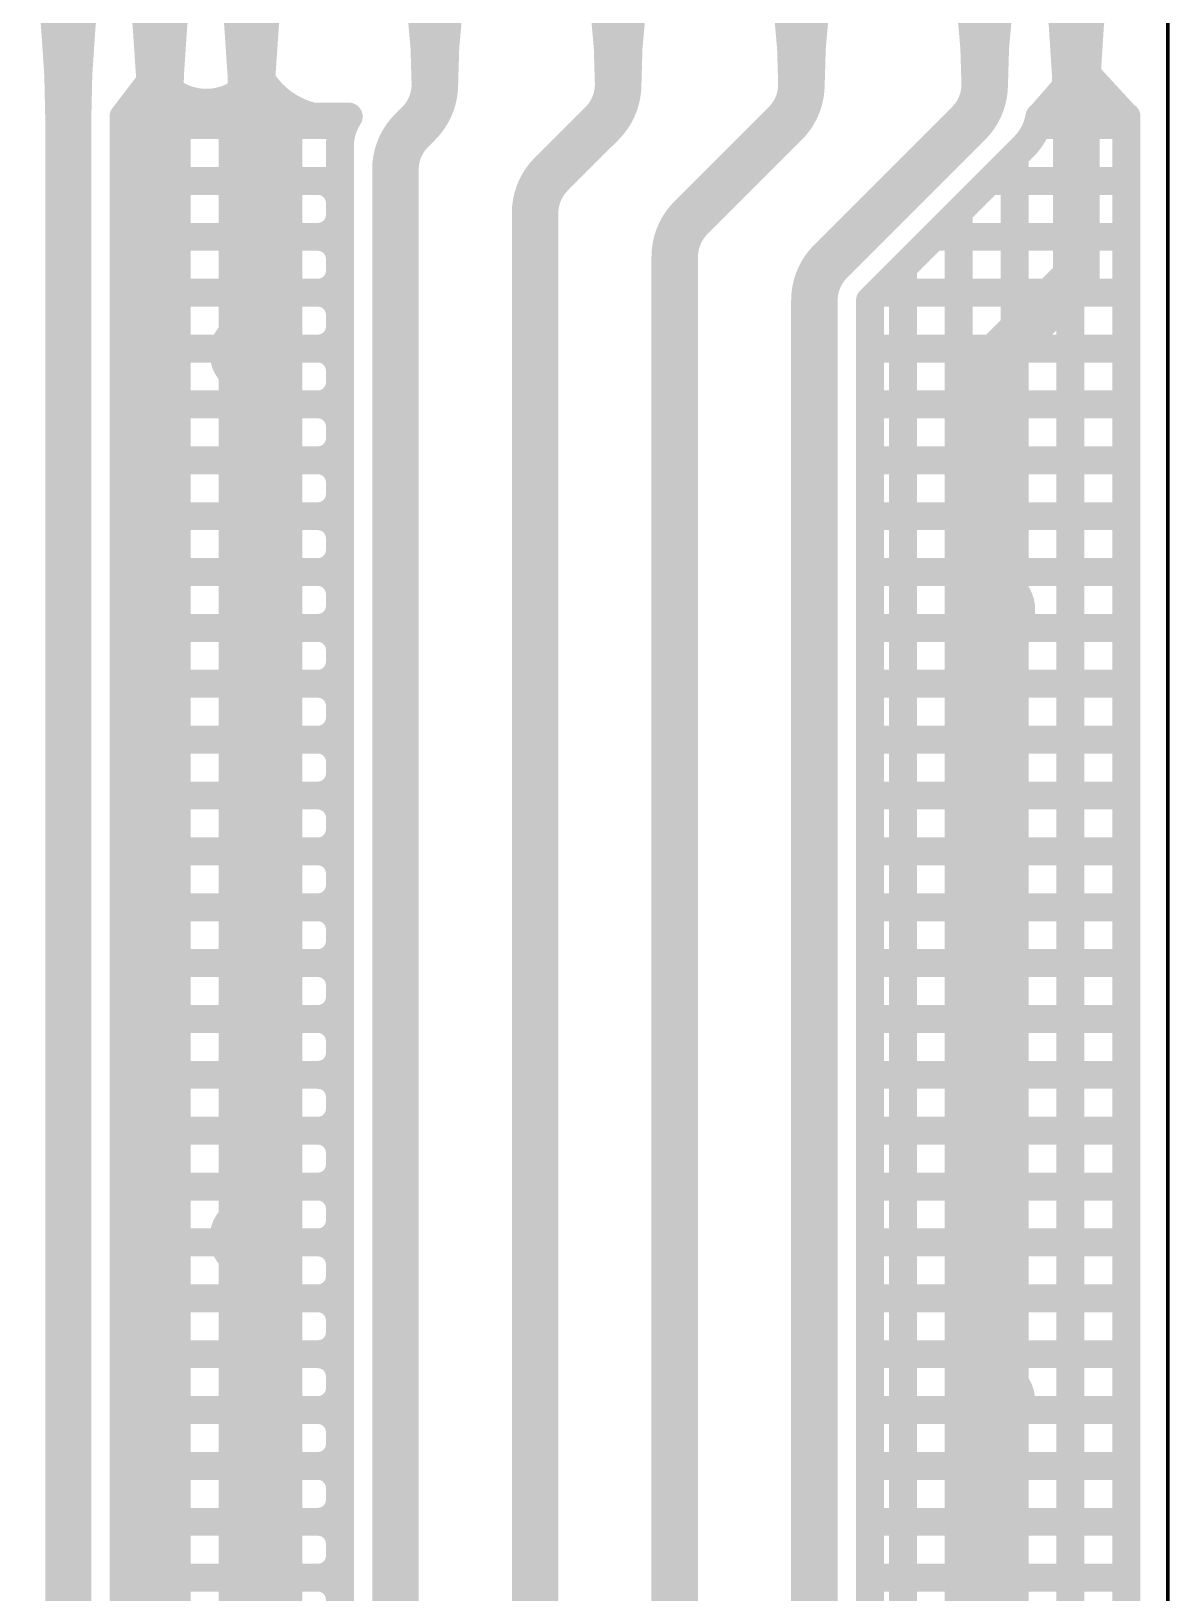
# Model space of a CAD drawing. Header units: millimetres. Extents: x 2260 to 2572, y -21 to 200.
# Drawn here: x 2311.99 to 2318.2, y 129.19 to 137.71 of the extents above; entities that cross this region are included whole.
import ezdxf

# ---------------------------------------------------------------- set-up
doc = ezdxf.new("R2010")
doc.units = ezdxf.units.MM
doc.layers.get('0').update_dxf_attribs({"lineweight": 18})
doc.layers.add('01', color=1, linetype='Continuous', lineweight=18)

# ---------------------------------------------------------------- blocks, each defined once
blk = doc.blocks.new('PAD_R1')
blk.add_lwpolyline([(0.25, 0, 0.5, 0.5, 1), (-0.25, 0, 0.5, 0.5, 1)], format="xyseb", close=True)

msp = doc.modelspace()

# ---------------------------------------------------------------- linework, layer by layer
at = {"layer": '01'}
msp.add_lwpolyline([(2318.1914, 62.078, 0.02, 0.02, -0.414219), (2317.8914, 61.778, 0.02, 0.02, 0), (2292.9916, 61.778, 0.02, 0.02, -0.414219), (2292.6916, 62.078, 0.02, 0.02, 0), (2292.6916, 141.4405, 0.02, 0.02, -0.414219), (2292.9916, 141.7405, 0.02, 0.02, 0), (2317.8914, 141.7405, 0.02, 0.02, -0.414219), (2318.1914, 141.4405, 0.02, 0.02, 0)], format="xyseb", close=True, dxfattribs=at)
for points in [[(2312.1915, 139.8406, 0.2499, 0.2499, 0), (2312.1915, 63.6406, 0.2499, 0.2499, 0)], [(2312.6916, 139.8406, 0.2499, 0.2499, 0), (2312.6916, 63.6406, 0.2499, 0.2499, 0)], [(2313.1915, 139.8406, 0.2499, 0.2499, 0), (2313.1915, 63.6406, 0.2499, 0.2499, 0)], [(2314.1917, 137.4158, 0.254, 0.254, 0), (2314.1917, 139.8406, 0.254, 0.254, 0)], [(2315.1917, 137.4157, 0.254, 0.254, 0), (2315.1917, 139.8406, 0.254, 0.254, 0)], [(2316.1917, 137.4157, 0.254, 0.254, 0), (2316.1917, 139.8406, 0.254, 0.254, 0)], [(2317.1917, 137.4157, 0.254, 0.254, 0), (2317.1917, 139.8406, 0.254, 0.254, 0)], [(2317.6916, 139.8406, 0.254, 0.254, 0), (2317.6916, 136.3625, 0.254, 0.254, 0), (2317.2384, 135.9097, 0.254, 0.254, 0)], [(2312.1915, 137.2003, 0.2499, 0.2499, 0.033718), (2312.1364, 138.0155, 0.2499, 0.2499, 0)], [(2312.1915, 137.2003, 0.2499, 0.2499, -0.033718), (2312.2465, 138.0155, 0.2499, 0.2499, 0)], [(2312.6916, 137.2003, 0.2499, 0.2499, 0.033718), (2312.6365, 138.0155, 0.2499, 0.2499, 0)], [(2312.6916, 137.2003, 0.2499, 0.2499, -0.033718), (2312.7466, 138.0155, 0.2499, 0.2499, 0)], [(2313.1915, 137.2003, 0.2499, 0.2499, 0.033718), (2313.1364, 138.0155, 0.2499, 0.2499, 0)], [(2313.1915, 137.2003, 0.2499, 0.2499, -0.033718), (2313.2465, 138.0155, 0.2499, 0.2499, 0)], [(2314.1917, 137.4158, 0.254, 0.254, 0.04396), (2314.1387, 138.0175, 0.254, 0.254, 0)], [(2314.1917, 137.4158, 0.254, 0.254, -0.04396), (2314.2447, 138.0175, 0.254, 0.254, 0)], [(2315.1917, 137.4157, 0.254, 0.254, 0.043957), (2315.1387, 138.0175, 0.254, 0.254, 0)], [(2315.1917, 137.4157, 0.254, 0.254, -0.043957), (2315.2447, 138.0175, 0.254, 0.254, 0)], [(2316.1917, 137.4157, 0.254, 0.254, 0.043953), (2316.1387, 138.0175, 0.254, 0.254, 0)], [(2316.1917, 137.4157, 0.254, 0.254, -0.043953), (2316.2447, 138.0175, 0.254, 0.254, 0)], [(2317.1917, 137.4157, 0.254, 0.254, 0.043953), (2317.1387, 138.0175, 0.254, 0.254, 0)], [(2317.1917, 137.4157, 0.254, 0.254, -0.043953), (2317.2447, 138.0175, 0.254, 0.254, 0)], [(2317.6916, 137.1895, 0.254, 0.254, 0.031974), (2317.6386, 138.0175, 0.254, 0.254, 0)], [(2317.6916, 137.1895, 0.254, 0.254, -0.031974), (2317.7446, 138.0175, 0.254, 0.254, 0)], [(2313.6057, 137.2292, 0.1524, 0.1524, -0.338739), (2313.1868, 137.5879, 0.1524, 0.1524, 0)], [(2317.6974, 137.5284, 0.1524, 0.1524, 0), (2317.9481, 137.2558, 0.1524, 0.1524, 0)], [(2312.6976, 137.5084, 0.1524, 0.1524, 0), (2312.4987, 137.2478, 0.1524, 0.1524, 0)], [(2313.1948, 137.433, 0.1524, 0.1524, -0.497589), (2312.6757, 137.4575, 0.1524, 0.1524, 0)], [(2314.1917, 137.4158, 0.254, 0.254, -0.199075), (2314.1037, 137.2035, 0.254, 0.254, 0)], [(2315.1038, 137.2035, 0.254, 0.254, 0.198994), (2315.1917, 137.4157, 0.254, 0.254, 0)], [(2316.1038, 137.2035, 0.254, 0.254, 0.198969), (2316.1917, 137.4157, 0.254, 0.254, 0)], [(2317.1038, 137.2035, 0.254, 0.254, 0.198958), (2317.1917, 137.4157, 0.254, 0.254, 0)], [(2317.7073, 137.4866, 0.1524, 0.1524, 0), (2317.5029, 137.2514, 0.1524, 0.1524, 0)], [(2312.4927, 137.2406, 0.1524, 0.1524, 0), (2313.7216, 137.2406, 0.1524, 0.1524, 0)], [(2312.4927, 137.2406, 0.1524, 0.1524, 0), (2312.4927, 66.2405, 0.1524, 0.1524, 0)], [(2312.4927, 137.1941, 0.1524, 0.1524, 0), (2313.6972, 137.1941, 0.1524, 0.1524, 0)], [(2312.7828, 137.2406, 0.1524, 0.1524, 0), (2312.7828, 66.2405, 0.1524, 0.1524, 0)], [(2313.0876, 137.2406, 0.1524, 0.1524, 0), (2313.0876, 66.2405, 0.1524, 0.1524, 0)], [(2313.3924, 137.2406, 0.1524, 0.1524, 0), (2313.3924, 66.2405, 0.1524, 0.1524, 0)], [(2313.7216, 137.2406, 0.1524, 0.1524, 0.14393), (2313.6733, 137.0765, 0.1524, 0.1524, 0)], [(2313.7216, 137.2406, 0.1524, 0.1524, 0.14393), (2313.6733, 137.0765, 0.1524, 0.1524, 0)], [(2313.9766, 136.9522, 0.254, 0.254, -0.199075), (2314.0646, 137.1644, 0.254, 0.254, 0)], [(2314.0646, 137.1644, 0.254, 0.254, 0), (2314.1037, 137.2035, 0.254, 0.254, 0)], [(2314.8265, 136.9264, 0.254, 0.254, 0), (2315.1038, 137.2035, 0.254, 0.254, 0)], [(2315.5885, 136.6884, 0.254, 0.254, 0), (2316.1038, 137.2035, 0.254, 0.254, 0)], [(2316.3505, 136.4504, 0.254, 0.254, 0), (2317.1038, 137.2035, 0.254, 0.254, 0)], [(2317.4053, 137.0765, 0.1524, 0.1524, 0.156127), (2317.4904, 137.2406, 0.1524, 0.1524, 0)], [(2317.4058, 137.077, 0.1524, 0.1524, 0.155523), (2317.4904, 137.2406, 0.1524, 0.1524, 0)], [(2317.4787, 137.1941, 0.1524, 0.1524, 0), (2317.9654, 137.1941, 0.1524, 0.1524, 0)], [(2317.4904, 137.2406, 0.1524, 0.1524, 0), (2317.9654, 137.2406, 0.1524, 0.1524, 0)], [(2317.6596, 137.2406, 0.1524, 0.1524, 0), (2317.6596, 66.2405, 0.1524, 0.1524, 0)], [(2317.9644, 137.2406, 0.1524, 0.1524, 0), (2317.9644, 66.2405, 0.1524, 0.1524, 0)], [(2317.9654, 137.2406, 0.1524, 0.1524, 0), (2317.9654, 66.2405, 0.1524, 0.1524, 0)], [(2313.6733, 66.3205, 0.1524, 0.1524, 0), (2313.6733, 137.0765, 0.1524, 0.1524, 0)], [(2313.9766, 136.9522, 0.254, 0.254, 0), (2313.9766, 66.2399, 0.254, 0.254, 0)], [(2317.4053, 137.0765, 0.1524, 0.1524, 0), (2316.5658, 136.2368, 0.1524, 0.1524, 0)], [(2317.3548, 137.026, 0.1524, 0.1524, 0), (2317.3548, 66.2405, 0.1524, 0.1524, 0)], [(2314.7386, 136.7142, 0.254, 0.254, -0.198997), (2314.8265, 136.9264, 0.254, 0.254, 0)], [(2312.4927, 136.8893, 0.1524, 0.1524, 0), (2313.6733, 136.8893, 0.1524, 0.1524, 0)], [(2313.6733, 136.7693, 0.1524, 0.1524, 0.41423), (2313.5533, 136.8893, 0.1524, 0.1524, 0)], [(2317.2181, 136.8893, 0.1524, 0.1524, 0), (2317.9654, 136.8893, 0.1524, 0.1524, 0)], [(2314.7386, 66.4778, 0.254, 0.254, 0), (2314.7386, 136.7142, 0.254, 0.254, 0)], [(2313.6733, 136.7045, 0.1524, 0.1524, -0.41423), (2313.5533, 136.5845, 0.1524, 0.1524, 0)], [(2315.5006, 136.4762, 0.254, 0.254, -0.19897), (2315.5885, 136.6884, 0.254, 0.254, 0)], [(2317.05, 136.7212, 0.1524, 0.1524, 0), (2317.05, 66.4704, 0.1524, 0.1524, 0)], [(2312.4927, 136.5845, 0.1524, 0.1524, 0), (2313.6733, 136.5845, 0.1524, 0.1524, 0)], [(2313.6733, 136.4645, 0.1524, 0.1524, 0.41423), (2313.5533, 136.5845, 0.1524, 0.1524, 0)], [(2316.9133, 136.5845, 0.1524, 0.1524, 0), (2317.9654, 136.5845, 0.1524, 0.1524, 0)], [(2315.5006, 66.7158, 0.254, 0.254, 0), (2315.5006, 136.4762, 0.254, 0.254, 0)], [(2316.2626, 136.2383, 0.254, 0.254, -0.198961), (2316.3505, 136.4504, 0.254, 0.254, 0)], [(2316.7452, 136.4164, 0.1524, 0.1524, 0), (2316.7452, 66.7752, 0.1524, 0.1524, 0)], [(2313.6733, 136.3997, 0.1524, 0.1524, -0.41423), (2313.5533, 136.2797, 0.1524, 0.1524, 0)], [(2312.4927, 136.2797, 0.1524, 0.1524, 0), (2313.6733, 136.2797, 0.1524, 0.1524, 0)], [(2313.6733, 136.1597, 0.1524, 0.1524, 0.41423), (2313.5533, 136.2797, 0.1524, 0.1524, 0)], [(2316.2626, 66.9533, 0.254, 0.254, 0), (2316.2626, 136.2383, 0.254, 0.254, 0)], [(2316.5658, 136.2368, 0.1524, 0.1524, 0), (2316.5658, 66.9545, 0.1524, 0.1524, 0)], [(2316.6085, 136.2797, 0.1524, 0.1524, 0), (2317.9654, 136.2797, 0.1524, 0.1524, 0)], [(2313.6733, 136.0949, 0.1524, 0.1524, -0.41423), (2313.5533, 135.9749, 0.1524, 0.1524, 0)], [(2312.4927, 135.9749, 0.1524, 0.1524, 0), (2313.6733, 135.9749, 0.1524, 0.1524, 0)], [(2313.6733, 135.8549, 0.1524, 0.1524, 0.41423), (2313.5533, 135.9749, 0.1524, 0.1524, 0)], [(2316.5658, 135.9749, 0.1524, 0.1524, 0), (2317.9654, 135.9749, 0.1524, 0.1524, 0)], [(2317.2384, 135.9097, 0.254, 0.254, 0), (2317.2384, 67.3695, 0.254, 0.254, 0)], [(2313.6733, 135.7901, 0.1524, 0.1524, -0.41423), (2313.5533, 135.6701, 0.1524, 0.1524, 0)], [(2312.4927, 135.6701, 0.1524, 0.1524, 0), (2313.6733, 135.6701, 0.1524, 0.1524, 0)], [(2313.6733, 135.5501, 0.1524, 0.1524, 0.41423), (2313.5533, 135.6701, 0.1524, 0.1524, 0)], [(2316.5658, 135.6701, 0.1524, 0.1524, 0), (2317.9654, 135.6701, 0.1524, 0.1524, 0)], [(2313.6733, 135.4853, 0.1524, 0.1524, -0.41423), (2313.5533, 135.3653, 0.1524, 0.1524, 0)], [(2312.4927, 135.3653, 0.1524, 0.1524, 0), (2313.6733, 135.3653, 0.1524, 0.1524, 0)], [(2313.6733, 135.2453, 0.1524, 0.1524, 0.41423), (2313.5533, 135.3653, 0.1524, 0.1524, 0)], [(2316.5658, 135.3653, 0.1524, 0.1524, 0), (2317.9654, 135.3653, 0.1524, 0.1524, 0)], [(2313.6733, 135.1805, 0.1524, 0.1524, -0.41423), (2313.5533, 135.0605, 0.1524, 0.1524, 0)], [(2312.4927, 135.0605, 0.1524, 0.1524, 0), (2313.6733, 135.0605, 0.1524, 0.1524, 0)], [(2313.6733, 134.9405, 0.1524, 0.1524, 0.41423), (2313.5533, 135.0605, 0.1524, 0.1524, 0)], [(2316.5658, 135.0605, 0.1524, 0.1524, 0), (2317.9654, 135.0605, 0.1524, 0.1524, 0)], [(2313.6733, 134.8757, 0.1524, 0.1524, -0.41423), (2313.5533, 134.7557, 0.1524, 0.1524, 0)], [(2312.4927, 134.7557, 0.1524, 0.1524, 0), (2313.6733, 134.7557, 0.1524, 0.1524, 0)], [(2313.6733, 134.6357, 0.1524, 0.1524, 0.41423), (2313.5533, 134.7557, 0.1524, 0.1524, 0)], [(2316.5658, 134.7557, 0.1524, 0.1524, 0), (2317.9654, 134.7557, 0.1524, 0.1524, 0)], [(2313.6733, 134.5709, 0.1524, 0.1524, -0.41423), (2313.5533, 134.4509, 0.1524, 0.1524, 0)], [(2312.4927, 134.4509, 0.1524, 0.1524, 0), (2313.6733, 134.4509, 0.1524, 0.1524, 0)], [(2313.6733, 134.3309, 0.1524, 0.1524, 0.41423), (2313.5533, 134.4509, 0.1524, 0.1524, 0)], [(2316.5658, 134.4509, 0.1524, 0.1524, 0), (2317.9654, 134.4509, 0.1524, 0.1524, 0)], [(2313.6733, 134.2661, 0.1524, 0.1524, -0.41423), (2313.5533, 134.1461, 0.1524, 0.1524, 0)], [(2312.4927, 134.1461, 0.1524, 0.1524, 0), (2313.6733, 134.1461, 0.1524, 0.1524, 0)], [(2313.6733, 134.0261, 0.1524, 0.1524, 0.41423), (2313.5533, 134.1461, 0.1524, 0.1524, 0)], [(2316.5658, 134.1461, 0.1524, 0.1524, 0), (2317.9654, 134.1461, 0.1524, 0.1524, 0)], [(2313.6733, 133.9613, 0.1524, 0.1524, -0.41423), (2313.5533, 133.8413, 0.1524, 0.1524, 0)], [(2312.4927, 133.8413, 0.1524, 0.1524, 0), (2313.6733, 133.8413, 0.1524, 0.1524, 0)], [(2313.6733, 133.7213, 0.1524, 0.1524, 0.41423), (2313.5533, 133.8413, 0.1524, 0.1524, 0)], [(2316.5658, 133.8413, 0.1524, 0.1524, 0), (2317.9654, 133.8413, 0.1524, 0.1524, 0)], [(2313.6733, 133.6565, 0.1524, 0.1524, -0.41423), (2313.5533, 133.5365, 0.1524, 0.1524, 0)], [(2312.4927, 133.5365, 0.1524, 0.1524, 0), (2313.6733, 133.5365, 0.1524, 0.1524, 0)], [(2313.6733, 133.4165, 0.1524, 0.1524, 0.41423), (2313.5533, 133.5365, 0.1524, 0.1524, 0)], [(2316.5658, 133.5365, 0.1524, 0.1524, 0), (2317.9654, 133.5365, 0.1524, 0.1524, 0)], [(2313.6733, 133.3517, 0.1524, 0.1524, -0.41423), (2313.5533, 133.2317, 0.1524, 0.1524, 0)], [(2312.4927, 133.2317, 0.1524, 0.1524, 0), (2313.6733, 133.2317, 0.1524, 0.1524, 0)], [(2313.6733, 133.1117, 0.1524, 0.1524, 0.41423), (2313.5533, 133.2317, 0.1524, 0.1524, 0)], [(2316.5658, 133.2317, 0.1524, 0.1524, 0), (2317.9654, 133.2317, 0.1524, 0.1524, 0)], [(2313.6733, 133.0469, 0.1524, 0.1524, -0.41423), (2313.5533, 132.9269, 0.1524, 0.1524, 0)], [(2312.4927, 132.9269, 0.1524, 0.1524, 0), (2313.6733, 132.9269, 0.1524, 0.1524, 0)], [(2313.6733, 132.8069, 0.1524, 0.1524, 0.41423), (2313.5533, 132.9269, 0.1524, 0.1524, 0)], [(2316.5658, 132.9269, 0.1524, 0.1524, 0), (2317.9654, 132.9269, 0.1524, 0.1524, 0)], [(2313.6733, 132.7421, 0.1524, 0.1524, -0.41423), (2313.5533, 132.6221, 0.1524, 0.1524, 0)], [(2312.4927, 132.6221, 0.1524, 0.1524, 0), (2313.6733, 132.6221, 0.1524, 0.1524, 0)], [(2313.6733, 132.5021, 0.1524, 0.1524, 0.41423), (2313.5533, 132.6221, 0.1524, 0.1524, 0)], [(2316.5658, 132.6221, 0.1524, 0.1524, 0), (2317.9654, 132.6221, 0.1524, 0.1524, 0)], [(2313.6733, 132.4373, 0.1524, 0.1524, -0.41423), (2313.5533, 132.3173, 0.1524, 0.1524, 0)], [(2312.4927, 132.3173, 0.1524, 0.1524, 0), (2313.6733, 132.3173, 0.1524, 0.1524, 0)], [(2313.6733, 132.1973, 0.1524, 0.1524, 0.41423), (2313.5533, 132.3173, 0.1524, 0.1524, 0)], [(2316.5658, 132.3173, 0.1524, 0.1524, 0), (2317.9654, 132.3173, 0.1524, 0.1524, 0)], [(2313.6733, 132.1325, 0.1524, 0.1524, -0.41423), (2313.5533, 132.0125, 0.1524, 0.1524, 0)], [(2312.4927, 132.0125, 0.1524, 0.1524, 0), (2313.6733, 132.0125, 0.1524, 0.1524, 0)], [(2313.6733, 131.8925, 0.1524, 0.1524, 0.41423), (2313.5533, 132.0125, 0.1524, 0.1524, 0)], [(2316.5658, 132.0125, 0.1524, 0.1524, 0), (2317.9654, 132.0125, 0.1524, 0.1524, 0)], [(2313.6733, 131.8277, 0.1524, 0.1524, -0.41423), (2313.5533, 131.7077, 0.1524, 0.1524, 0)], [(2312.4927, 131.7077, 0.1524, 0.1524, 0), (2313.6733, 131.7077, 0.1524, 0.1524, 0)], [(2313.6733, 131.5877, 0.1524, 0.1524, 0.41423), (2313.5533, 131.7077, 0.1524, 0.1524, 0)], [(2316.5658, 131.7077, 0.1524, 0.1524, 0), (2317.9654, 131.7077, 0.1524, 0.1524, 0)], [(2313.6733, 131.5229, 0.1524, 0.1524, -0.41423), (2313.5533, 131.4029, 0.1524, 0.1524, 0)], [(2312.4927, 131.4029, 0.1524, 0.1524, 0), (2313.6733, 131.4029, 0.1524, 0.1524, 0)], [(2313.6733, 131.2829, 0.1524, 0.1524, 0.41423), (2313.5533, 131.4029, 0.1524, 0.1524, 0)], [(2316.5658, 131.4029, 0.1524, 0.1524, 0), (2317.9654, 131.4029, 0.1524, 0.1524, 0)], [(2313.6733, 131.2181, 0.1524, 0.1524, -0.41423), (2313.5533, 131.0981, 0.1524, 0.1524, 0)], [(2312.4927, 131.0981, 0.1524, 0.1524, 0), (2313.6733, 131.0981, 0.1524, 0.1524, 0)], [(2313.6733, 130.9781, 0.1524, 0.1524, 0.41423), (2313.5533, 131.0981, 0.1524, 0.1524, 0)], [(2316.5658, 131.0981, 0.1524, 0.1524, 0), (2317.9654, 131.0981, 0.1524, 0.1524, 0)], [(2313.6733, 130.9133, 0.1524, 0.1524, -0.41423), (2313.5533, 130.7933, 0.1524, 0.1524, 0)], [(2312.4927, 130.7933, 0.1524, 0.1524, 0), (2313.6733, 130.7933, 0.1524, 0.1524, 0)], [(2313.6733, 130.6733, 0.1524, 0.1524, 0.41423), (2313.5533, 130.7933, 0.1524, 0.1524, 0)], [(2316.5658, 130.7933, 0.1524, 0.1524, 0), (2317.9654, 130.7933, 0.1524, 0.1524, 0)], [(2313.6733, 130.6085, 0.1524, 0.1524, -0.41423), (2313.5533, 130.4885, 0.1524, 0.1524, 0)], [(2312.4927, 130.4885, 0.1524, 0.1524, 0), (2313.6733, 130.4885, 0.1524, 0.1524, 0)], [(2313.6733, 130.3685, 0.1524, 0.1524, 0.41423), (2313.5533, 130.4885, 0.1524, 0.1524, 0)], [(2316.5658, 130.4885, 0.1524, 0.1524, 0), (2317.9654, 130.4885, 0.1524, 0.1524, 0)], [(2313.6733, 130.3037, 0.1524, 0.1524, -0.41423), (2313.5533, 130.1837, 0.1524, 0.1524, 0)], [(2312.4927, 130.1837, 0.1524, 0.1524, 0), (2313.6733, 130.1837, 0.1524, 0.1524, 0)], [(2313.6733, 130.0637, 0.1524, 0.1524, 0.41423), (2313.5533, 130.1837, 0.1524, 0.1524, 0)], [(2316.5658, 130.1837, 0.1524, 0.1524, 0), (2317.9654, 130.1837, 0.1524, 0.1524, 0)], [(2313.6733, 129.9989, 0.1524, 0.1524, -0.41423), (2313.5533, 129.8789, 0.1524, 0.1524, 0)], [(2312.4927, 129.8789, 0.1524, 0.1524, 0), (2313.6733, 129.8789, 0.1524, 0.1524, 0)], [(2313.6733, 129.7589, 0.1524, 0.1524, 0.41423), (2313.5533, 129.8789, 0.1524, 0.1524, 0)], [(2316.5658, 129.8789, 0.1524, 0.1524, 0), (2317.9654, 129.8789, 0.1524, 0.1524, 0)], [(2313.6733, 129.6941, 0.1524, 0.1524, -0.41423), (2313.5533, 129.5741, 0.1524, 0.1524, 0)], [(2312.4927, 129.5741, 0.1524, 0.1524, 0), (2313.6733, 129.5741, 0.1524, 0.1524, 0)], [(2313.6733, 129.4541, 0.1524, 0.1524, 0.41423), (2313.5533, 129.5741, 0.1524, 0.1524, 0)], [(2316.5658, 129.5741, 0.1524, 0.1524, 0), (2317.9654, 129.5741, 0.1524, 0.1524, 0)], [(2313.6733, 129.3893, 0.1524, 0.1524, -0.41423), (2313.5533, 129.2693, 0.1524, 0.1524, 0)], [(2312.4927, 129.2693, 0.1524, 0.1524, 0), (2313.6733, 129.2693, 0.1524, 0.1524, 0)], [(2313.6733, 129.1493, 0.1524, 0.1524, 0.41423), (2313.5533, 129.2693, 0.1524, 0.1524, 0)], [(2316.5658, 129.2693, 0.1524, 0.1524, 0), (2317.9654, 129.2693, 0.1524, 0.1524, 0)]]:
    msp.add_lwpolyline(points, format="xyseb", dxfattribs=at)

# ---------------------------------------------------------------- block references
for p, xscale, yscale in [((2313.1868, 137.5879), 0.1524, 0.1524), ((2317.6974, 137.5284), 0.1524, 0.1524), ((2312.6757, 137.4575), 0.1524, 0.1524), ((2312.6976, 137.5084), 0.1524, 0.1524), ((2313.1948, 137.433), 0.1524, 0.1524), ((2314.1917, 137.4158), 0.254, 0.254), ((2314.1917, 137.4158), 0.254, 0.254), ((2314.1917, 137.4158), 0.254, 0.254), ((2314.1917, 137.4158), 0.254, 0.254), ((2315.1917, 137.4157), 0.254, 0.254), ((2315.1917, 137.4157), 0.254, 0.254), ((2315.1917, 137.4157), 0.254, 0.254), ((2315.1917, 137.4157), 0.254, 0.254), ((2316.1917, 137.4157), 0.254, 0.254), ((2316.1917, 137.4157), 0.254, 0.254), ((2316.1917, 137.4157), 0.254, 0.254), ((2316.1917, 137.4157), 0.254, 0.254), ((2317.1917, 137.4157), 0.254, 0.254), ((2317.1917, 137.4157), 0.254, 0.254), ((2317.1917, 137.4157), 0.254, 0.254), ((2317.1917, 137.4157), 0.254, 0.254), ((2317.7073, 137.4866), 0.1524, 0.1524), ((2317.9481, 137.2558), 0.1524, 0.1524), ((2312.1915, 137.2003), 0.249935, 0.249935), ((2312.1915, 137.2003), 0.249935, 0.249935), ((2312.4927, 137.2406), 0.1524, 0.1524), ((2312.4927, 137.2406), 0.1524, 0.1524), ((2312.4927, 137.1941), 0.1524, 0.1524), ((2312.4987, 137.2478), 0.1524, 0.1524), ((2312.6916, 137.2003), 0.249935, 0.249935), ((2312.6916, 137.2003), 0.249935, 0.249935), ((2312.7828, 137.2406), 0.1524, 0.1524), ((2313.0876, 137.2406), 0.1524, 0.1524), ((2313.1915, 137.2003), 0.249935, 0.249935), ((2313.1915, 137.2003), 0.249935, 0.249935), ((2313.3924, 137.2406), 0.1524, 0.1524), ((2313.6057, 137.2292), 0.1524, 0.1524), ((2313.6972, 137.1941), 0.1524, 0.1524), ((2313.7216, 137.2406), 0.1524, 0.1524), ((2313.7216, 137.2406), 0.1524, 0.1524), ((2313.7216, 137.2406), 0.1524, 0.1524), ((2314.0646, 137.1644), 0.254, 0.254), ((2314.0646, 137.1644), 0.254, 0.254), ((2314.1037, 137.2035), 0.254, 0.254), ((2314.1037, 137.2035), 0.254, 0.254), ((2315.1038, 137.2035), 0.254, 0.254), ((2315.1038, 137.2035), 0.254, 0.254), ((2316.1038, 137.2035), 0.254, 0.254), ((2316.1038, 137.2035), 0.254, 0.254), ((2317.1038, 137.2035), 0.254, 0.254), ((2317.1038, 137.2035), 0.254, 0.254), ((2317.4787, 137.1941), 0.1524, 0.1524), ((2317.4904, 137.2406), 0.1524, 0.1524), ((2317.4904, 137.2406), 0.1524, 0.1524), ((2317.4904, 137.2406), 0.1524, 0.1524), ((2317.5029, 137.2514), 0.1524, 0.1524), ((2317.6916, 137.1895), 0.254, 0.254), ((2317.6916, 137.1895), 0.254, 0.254), ((2317.6596, 137.2406), 0.1524, 0.1524), ((2317.9644, 137.2406), 0.1524, 0.1524), ((2317.9654, 137.2406), 0.1524, 0.1524), ((2317.9654, 137.2406), 0.1524, 0.1524), ((2317.9654, 137.1941), 0.1524, 0.1524), ((2313.6733, 137.0765), 0.1524, 0.1524), ((2313.6733, 137.0765), 0.1524, 0.1524), ((2313.6733, 137.0765), 0.1524, 0.1524), ((2313.9766, 136.9522), 0.254, 0.254), ((2313.9766, 136.9522), 0.254, 0.254), ((2317.3548, 137.026), 0.1524, 0.1524), ((2317.4053, 137.0765), 0.1524, 0.1524), ((2317.4053, 137.0765), 0.1524, 0.1524), ((2317.4058, 137.077), 0.1524, 0.1524), ((2314.8265, 136.9264), 0.254, 0.254), ((2314.8265, 136.9264), 0.254, 0.254), ((2312.4927, 136.8893), 0.1524, 0.1524), ((2313.5533, 136.8893), 0.1524, 0.1524), ((2313.6733, 136.8893), 0.1524, 0.1524), ((2317.2181, 136.8893), 0.1524, 0.1524), ((2317.9654, 136.8893), 0.1524, 0.1524), ((2313.6733, 136.7693), 0.1524, 0.1524), ((2314.7386, 136.7142), 0.254, 0.254), ((2314.7386, 136.7142), 0.254, 0.254), ((2313.6733, 136.7045), 0.1524, 0.1524), ((2315.5885, 136.6884), 0.254, 0.254), ((2315.5885, 136.6884), 0.254, 0.254), ((2317.05, 136.7212), 0.1524, 0.1524), ((2312.4927, 136.5845), 0.1524, 0.1524), ((2313.5533, 136.5845), 0.1524, 0.1524), ((2313.5533, 136.5845), 0.1524, 0.1524), ((2313.6733, 136.5845), 0.1524, 0.1524), ((2316.9133, 136.5845), 0.1524, 0.1524), ((2317.9654, 136.5845), 0.1524, 0.1524), ((2315.5006, 136.4762), 0.254, 0.254), ((2315.5006, 136.4762), 0.254, 0.254), ((2316.3505, 136.4504), 0.254, 0.254), ((2316.3505, 136.4504), 0.254, 0.254), ((2313.6733, 136.4645), 0.1524, 0.1524), ((2316.7452, 136.4164), 0.1524, 0.1524), ((2313.6733, 136.3997), 0.1524, 0.1524), ((2312.4927, 136.2797), 0.1524, 0.1524), ((2313.5533, 136.2797), 0.1524, 0.1524), ((2313.5533, 136.2797), 0.1524, 0.1524), ((2313.6733, 136.2797), 0.1524, 0.1524), ((2316.2626, 136.2383), 0.254, 0.254), ((2316.2626, 136.2383), 0.254, 0.254), ((2316.5658, 136.2368), 0.1524, 0.1524), ((2316.5658, 136.2368), 0.1524, 0.1524), ((2316.6085, 136.2797), 0.1524, 0.1524), ((2317.9654, 136.2797), 0.1524, 0.1524), ((2313.6733, 136.1597), 0.1524, 0.1524), ((2313.1915, 135.9495), 0.456945, 0.456945), ((2313.6733, 136.0949), 0.1524, 0.1524), ((2312.4927, 135.9749), 0.1524, 0.1524), ((2313.5533, 135.9749), 0.1524, 0.1524), ((2313.5533, 135.9749), 0.1524, 0.1524), ((2313.6733, 135.9749), 0.1524, 0.1524), ((2316.5658, 135.9749), 0.1524, 0.1524), ((2317.2384, 135.9097), 0.254, 0.254), ((2317.2384, 135.9097), 0.254, 0.254), ((2317.9654, 135.9749), 0.1524, 0.1524), ((2313.6733, 135.8549), 0.1524, 0.1524), ((2313.6733, 135.7901), 0.1524, 0.1524), ((2312.4927, 135.6701), 0.1524, 0.1524), ((2313.5533, 135.6701), 0.1524, 0.1524), ((2313.5533, 135.6701), 0.1524, 0.1524), ((2313.6733, 135.6701), 0.1524, 0.1524), ((2316.5658, 135.6701), 0.1524, 0.1524), ((2317.9654, 135.6701), 0.1524, 0.1524), ((2313.6733, 135.5501), 0.1524, 0.1524), ((2313.6733, 135.4853), 0.1524, 0.1524), ((2312.4927, 135.3653), 0.1524, 0.1524), ((2313.5533, 135.3653), 0.1524, 0.1524), ((2313.5533, 135.3653), 0.1524, 0.1524), ((2313.6733, 135.3653), 0.1524, 0.1524), ((2316.5658, 135.3653), 0.1524, 0.1524), ((2317.9654, 135.3653), 0.1524, 0.1524), ((2313.6733, 135.2453), 0.1524, 0.1524), ((2313.6733, 135.1805), 0.1524, 0.1524), ((2312.4927, 135.0605), 0.1524, 0.1524), ((2313.5533, 135.0605), 0.1524, 0.1524), ((2313.5533, 135.0605), 0.1524, 0.1524), ((2313.6733, 135.0605), 0.1524, 0.1524), ((2316.5658, 135.0605), 0.1524, 0.1524), ((2317.9654, 135.0605), 0.1524, 0.1524), ((2313.6733, 134.9405), 0.1524, 0.1524), ((2313.6733, 134.8757), 0.1524, 0.1524), ((2312.4927, 134.7557), 0.1524, 0.1524), ((2313.5533, 134.7557), 0.1524, 0.1524), ((2313.5533, 134.7557), 0.1524, 0.1524), ((2313.6733, 134.7557), 0.1524, 0.1524), ((2316.5658, 134.7557), 0.1524, 0.1524), ((2317.2384, 134.5525), 0.456945, 0.456945), ((2317.9654, 134.7557), 0.1524, 0.1524), ((2313.6733, 134.6357), 0.1524, 0.1524), ((2313.6733, 134.5709), 0.1524, 0.1524), ((2312.4927, 134.4509), 0.1524, 0.1524), ((2313.5533, 134.4509), 0.1524, 0.1524), ((2313.5533, 134.4509), 0.1524, 0.1524), ((2313.6733, 134.4509), 0.1524, 0.1524), ((2316.5658, 134.4509), 0.1524, 0.1524), ((2317.9654, 134.4509), 0.1524, 0.1524), ((2313.6733, 134.3309), 0.1524, 0.1524), ((2313.6733, 134.2661), 0.1524, 0.1524), ((2312.4927, 134.1461), 0.1524, 0.1524), ((2313.5533, 134.1461), 0.1524, 0.1524), ((2313.5533, 134.1461), 0.1524, 0.1524), ((2313.6733, 134.1461), 0.1524, 0.1524), ((2316.5658, 134.1461), 0.1524, 0.1524), ((2317.9654, 134.1461), 0.1524, 0.1524), ((2313.6733, 134.0261), 0.1524, 0.1524), ((2313.6733, 133.9613), 0.1524, 0.1524), ((2312.4927, 133.8413), 0.1524, 0.1524), ((2313.5533, 133.8413), 0.1524, 0.1524), ((2313.5533, 133.8413), 0.1524, 0.1524), ((2313.6733, 133.8413), 0.1524, 0.1524), ((2316.5658, 133.8413), 0.1524, 0.1524), ((2317.9654, 133.8413), 0.1524, 0.1524), ((2313.6733, 133.7213), 0.1524, 0.1524), ((2313.6733, 133.6565), 0.1524, 0.1524), ((2312.4927, 133.5365), 0.1524, 0.1524), ((2313.5533, 133.5365), 0.1524, 0.1524), ((2313.5533, 133.5365), 0.1524, 0.1524), ((2313.6733, 133.5365), 0.1524, 0.1524), ((2316.5658, 133.5365), 0.1524, 0.1524), ((2317.9654, 133.5365), 0.1524, 0.1524), ((2313.6733, 133.4165), 0.1524, 0.1524), ((2313.6733, 133.3517), 0.1524, 0.1524), ((2312.4927, 133.2317), 0.1524, 0.1524), ((2313.5533, 133.2317), 0.1524, 0.1524), ((2313.5533, 133.2317), 0.1524, 0.1524), ((2313.6733, 133.2317), 0.1524, 0.1524), ((2316.5658, 133.2317), 0.1524, 0.1524), ((2317.9654, 133.2317), 0.1524, 0.1524), ((2313.6733, 133.1117), 0.1524, 0.1524), ((2313.6733, 133.0469), 0.1524, 0.1524), ((2312.4927, 132.9269), 0.1524, 0.1524), ((2313.5533, 132.9269), 0.1524, 0.1524), ((2313.5533, 132.9269), 0.1524, 0.1524), ((2313.6733, 132.9269), 0.1524, 0.1524), ((2316.5658, 132.9269), 0.1524, 0.1524), ((2317.9654, 132.9269), 0.1524, 0.1524), ((2313.6733, 132.8069), 0.1524, 0.1524), ((2313.6733, 132.7421), 0.1524, 0.1524), ((2312.4927, 132.6221), 0.1524, 0.1524), ((2313.5533, 132.6221), 0.1524, 0.1524), ((2313.5533, 132.6221), 0.1524, 0.1524), ((2313.6733, 132.6221), 0.1524, 0.1524), ((2316.5658, 132.6221), 0.1524, 0.1524), ((2317.9654, 132.6221), 0.1524, 0.1524), ((2313.6733, 132.5021), 0.1524, 0.1524), ((2313.6733, 132.4373), 0.1524, 0.1524), ((2312.4927, 132.3173), 0.1524, 0.1524), ((2313.5533, 132.3173), 0.1524, 0.1524), ((2313.5533, 132.3173), 0.1524, 0.1524), ((2313.6733, 132.3173), 0.1524, 0.1524), ((2316.5658, 132.3173), 0.1524, 0.1524), ((2317.9654, 132.3173), 0.1524, 0.1524), ((2313.6733, 132.1973), 0.1524, 0.1524), ((2313.6733, 132.1325), 0.1524, 0.1524), ((2312.4927, 132.0125), 0.1524, 0.1524), ((2313.5533, 132.0125), 0.1524, 0.1524), ((2313.5533, 132.0125), 0.1524, 0.1524), ((2313.6733, 132.0125), 0.1524, 0.1524), ((2316.5658, 132.0125), 0.1524, 0.1524), ((2317.9654, 132.0125), 0.1524, 0.1524), ((2313.6733, 131.8925), 0.1524, 0.1524), ((2313.6733, 131.8277), 0.1524, 0.1524), ((2312.4927, 131.7077), 0.1524, 0.1524), ((2313.5533, 131.7077), 0.1524, 0.1524), ((2313.5533, 131.7077), 0.1524, 0.1524), ((2313.6733, 131.7077), 0.1524, 0.1524), ((2316.5658, 131.7077), 0.1524, 0.1524), ((2317.9654, 131.7077), 0.1524, 0.1524), ((2313.6733, 131.5877), 0.1524, 0.1524), ((2313.6733, 131.5229), 0.1524, 0.1524), ((2312.4927, 131.4029), 0.1524, 0.1524), ((2313.5533, 131.4029), 0.1524, 0.1524), ((2313.5533, 131.4029), 0.1524, 0.1524), ((2313.6733, 131.4029), 0.1524, 0.1524), ((2316.5658, 131.4029), 0.1524, 0.1524), ((2317.9654, 131.4029), 0.1524, 0.1524), ((2313.1915, 131.1235), 0.456945, 0.456945), ((2313.6733, 131.2829), 0.1524, 0.1524), ((2313.6733, 131.2181), 0.1524, 0.1524), ((2312.4927, 131.0981), 0.1524, 0.1524), ((2313.5533, 131.0981), 0.1524, 0.1524), ((2313.5533, 131.0981), 0.1524, 0.1524), ((2313.6733, 131.0981), 0.1524, 0.1524), ((2316.5658, 131.0981), 0.1524, 0.1524), ((2317.9654, 131.0981), 0.1524, 0.1524), ((2313.6733, 130.9781), 0.1524, 0.1524), ((2313.6733, 130.9133), 0.1524, 0.1524), ((2312.4927, 130.7933), 0.1524, 0.1524), ((2313.5533, 130.7933), 0.1524, 0.1524), ((2313.5533, 130.7933), 0.1524, 0.1524), ((2313.6733, 130.7933), 0.1524, 0.1524), ((2316.5658, 130.7933), 0.1524, 0.1524), ((2317.9654, 130.7933), 0.1524, 0.1524), ((2313.6733, 130.6733), 0.1524, 0.1524), ((2313.6733, 130.6085), 0.1524, 0.1524), ((2312.4927, 130.4885), 0.1524, 0.1524), ((2313.5533, 130.4885), 0.1524, 0.1524), ((2313.5533, 130.4885), 0.1524, 0.1524), ((2313.6733, 130.4885), 0.1524, 0.1524), ((2316.5658, 130.4885), 0.1524, 0.1524), ((2317.9654, 130.4885), 0.1524, 0.1524), ((2313.6733, 130.3685), 0.1524, 0.1524), ((2317.2384, 130.2345), 0.456945, 0.456945), ((2313.6733, 130.3037), 0.1524, 0.1524), ((2312.4927, 130.1837), 0.1524, 0.1524), ((2313.5533, 130.1837), 0.1524, 0.1524), ((2313.5533, 130.1837), 0.1524, 0.1524), ((2313.6733, 130.1837), 0.1524, 0.1524), ((2316.5658, 130.1837), 0.1524, 0.1524), ((2317.9654, 130.1837), 0.1524, 0.1524), ((2313.6733, 130.0637), 0.1524, 0.1524), ((2313.6733, 129.9989), 0.1524, 0.1524), ((2312.4927, 129.8789), 0.1524, 0.1524), ((2313.5533, 129.8789), 0.1524, 0.1524), ((2313.5533, 129.8789), 0.1524, 0.1524), ((2313.6733, 129.8789), 0.1524, 0.1524), ((2316.5658, 129.8789), 0.1524, 0.1524), ((2317.9654, 129.8789), 0.1524, 0.1524), ((2313.6733, 129.7589), 0.1524, 0.1524), ((2313.6733, 129.6941), 0.1524, 0.1524), ((2312.4927, 129.5741), 0.1524, 0.1524), ((2313.5533, 129.5741), 0.1524, 0.1524), ((2313.5533, 129.5741), 0.1524, 0.1524), ((2313.6733, 129.5741), 0.1524, 0.1524), ((2316.5658, 129.5741), 0.1524, 0.1524), ((2317.9654, 129.5741), 0.1524, 0.1524), ((2313.6733, 129.4541), 0.1524, 0.1524), ((2313.6733, 129.3893), 0.1524, 0.1524), ((2312.4927, 129.2693), 0.1524, 0.1524), ((2313.5533, 129.2693), 0.1524, 0.1524), ((2313.5533, 129.2693), 0.1524, 0.1524), ((2313.6733, 129.2693), 0.1524, 0.1524), ((2316.5658, 129.2693), 0.1524, 0.1524), ((2317.9654, 129.2693), 0.1524, 0.1524), ((2313.6733, 129.1493), 0.1524, 0.1524)]:
    msp.add_blockref('PAD_R1', p, dxfattribs=dict(at, xscale=xscale, yscale=yscale))

doc.saveas('drawing.dxf')
